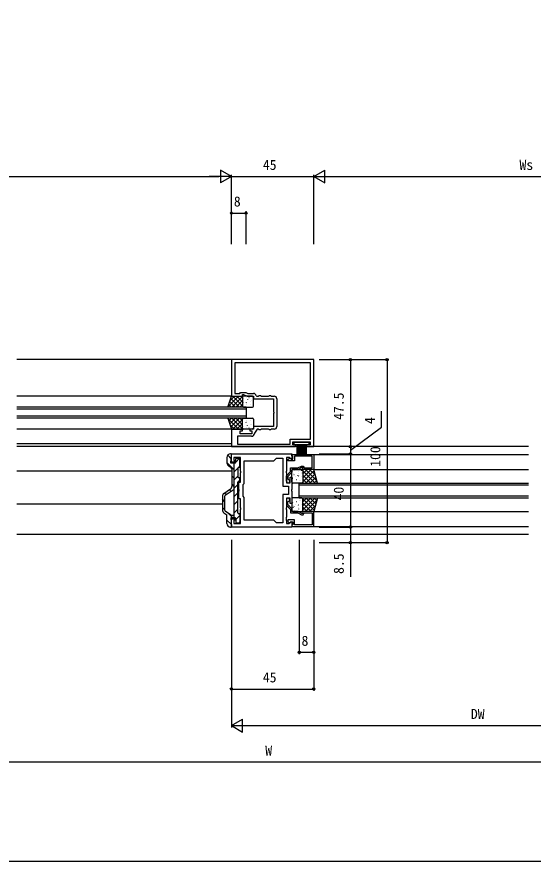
# Model space of a CAD drawing. Units: millimetres, scale not verified. Extents: x -437 to 438, y -681 to 679.
# Drawn here: x -149 to 133.2, y -681.2 to -220 of the extents above; entities that cross this region are included whole.
import ezdxf
from ezdxf.enums import TextEntityAlignment as Align

# ---------------------------------------------------------------- set-up
doc = ezdxf.new("R2010")
doc.units = ezdxf.units.MM
doc.header["$LTSCALE"] = 4
for name, color, linetype in [('0-2_YKK_11', 7, 'Continuous'), ('0-3_YKK_12', 2, 'Continuous'), ('0-4_YKK_13', 4, 'Continuous'), ('0-5_YKK_D', 6, 'Continuous'), ('0-6_YKK_ZWAK', 7, 'Continuous')]:
    doc.layers.add(name, color=color, linetype=linetype)
doc.styles.add('ＭＳ ゴシック', font='')
doc.styles.get('ＭＳ ゴシック').set_extended_font_data('MS Gothic')

msp = doc.modelspace()

# ---------------------------------------------------------------- linework, layer by layer
at = {"layer": '0-2_YKK_11'}
msp.add_line((-6.889, -428.7), (-6.889, -443.7), dxfattribs=at)
for points in [[(13.311, -454.7), (13.311, -407.2), (-31.689, -407.2), (-31.689, -427.2), (-25.689, -427.2), (-25.689, -426.2), (-25.189, -426.2), (-23.044, -427.2), (-19.689, -427.2), (-19.689, -428.7), (-8.689, -428.7), (-8.689, -435.741), (-8.569, -435.925), (-8.569, -436.474), (-8.689, -436.658), (-8.689, -443.7), (-19.689, -443.7), (-19.689, -445.2), (-21.689, -445.2), (-21.689, -446.2), (-20.489, -446.2), (-20.489, -447.8), (-26.889, -447.8), (-26.889, -446.2), (-25.689, -446.2), (-25.689, -445.2), (-31.689, -445.2), (-31.689, -454.7), (3.311, -454.7), (3.311, -453.7), (1.811, -453.7), (1.811, -452.2), (11.311, -452.2), (11.311, -453.7), (9.311, -453.7), (9.311, -454.7)], [(-8.619, -494.9), (-24.759, -494.9), (-24.759, -482.53), (-25.389, -481.9), (-25.389, -475.5), (-24.759, -474.87), (-24.759, -462.5), (-8.619, -462.5), (-7.119, -461), (-3.619, -461), (-3.619, -476.43), (-0.619, -476.43), (-0.619, -480.97), (-3.619, -480.97), (-3.619, -496.4), (-7.119, -496.4)]]:
    msp.add_lwpolyline(points, close=True, dxfattribs=at)
for points in [[(11.511, -450.7), (11.511, -409), (-29.889, -409), (-29.889, -425.7), (-27.189, -425.7), (-26.689, -425.2), (-23.789, -425.2), (-22.716, -425.7), (-19.689, -425.7)], [(-18.21, -426.95), (-17.914, -427.2), (-16.889, -427.2), (-16.689, -427), (-16.489, -426.8), (-15.889, -426.8), (-15.689, -427), (-15.489, -427.2), (-11.389, -427.2), (-11.189, -427), (-10.989, -426.8), (-10.389, -426.8), (-10.189, -427), (-9.989, -427.2), (-8.389, -427.2)], [(-8.389, -445.2), (-9.989, -445.2), (-10.189, -445.4), (-10.389, -445.6), (-10.989, -445.6), (-11.189, -445.4), (-11.389, -445.2), (-15.489, -445.2), (-15.689, -445.4), (-15.889, -445.6), (-16.489, -445.6), (-16.689, -445.4), (-16.889, -445.2), (-17.689, -445.2), (-19.189, -447.342), (-19.189, -447.6)], [(-20.689, -449.1), (-28.389, -449.1), (-28.389, -453.4), (0.311, -453.4), (0.311, -450.7), (11.511, -450.7)], [(1.311, -498.7), (-31.689, -498.7), (-31.689, -494.2), (-29.689, -494.2), (-29.689, -495), (-30.489, -495), (-30.489, -496.77), (-26.689, -496.77), (-26.689, -489.158), (-26.569, -488.974), (-26.569, -488.425), (-26.689, -488.241), (-26.689, -483.2), (-27.689, -483.2), (-27.689, -479.158), (-27.569, -478.974), (-27.569, -478.425), (-27.689, -478.241), (-27.689, -474.2), (-26.689, -474.2), (-26.689, -469.158), (-26.569, -468.974), (-26.569, -468.425), (-26.689, -468.241), (-26.689, -460.63), (-30.489, -460.63), (-30.489, -462.4), (-29.689, -462.4), (-29.689, -463.2), (-31.689, -463.2), (-31.689, -458.7), (1.311, -458.7), (1.311, -461.5), (0.941, -461.653), (-0.083, -460.63), (-1.689, -460.63), (-1.689, -468.241), (-1.809, -468.425), (-1.809, -468.974), (-1.689, -469.158)], [(-1.689, -473.598), (-1.689, -470.677), (0.511, -468.377), (0.511, -466.398), (4.489, -466.398), (6.634, -465.398), (7.534, -465.398), (8.111, -466.398), (12.311, -466.398), (12.311, -459.998), (2.811, -459.998), (2.811, -462.598), (-0.989, -462.598), (-0.989, -461.698), (0.051, -461.098), (0.361, -461.098), (0.861, -461.598), (1.811, -461.598), (1.811, -460.198), (1.611, -459.998), (1.311, -459.698), (1.311, -458.998)], [(1.311, -458.998), (13.311, -458.998), (13.311, -467.198), (7.311, -467.198), (7.311, -466.198), (6.811, -466.198), (4.667, -467.198), (1.311, -467.198), (1.311, -468.698), (-0.889, -470.998), (-0.889, -472.415), (-0.639, -472.711)], [(-1.689, -469.158), (-1.689, -474.5), (0.311, -474.5), (0.311, -471.5), (1.311, -471.5), (1.311, -478.241), (1.191, -478.425), (1.191, -478.974), (1.311, -479.158), (1.311, -485.9), (0.311, -485.9), (0.311, -482.9), (-1.689, -482.9), (-1.689, -488.241), (-1.809, -488.425), (-1.809, -488.974), (-1.689, -489.158), (-1.689, -493.241), (-1.809, -493.425), (-1.809, -493.974), (-1.689, -494.158), (-1.689, -494.241), (-1.809, -494.425), (-1.809, -494.974), (-1.689, -495.158), (-1.689, -496.77), (-0.083, -496.77), (0.941, -495.746), (1.311, -495.899), (1.311, -498.7)], [(-1.689, -483.8), (-1.689, -486.721), (0.511, -489.021), (0.511, -491), (4.489, -491), (6.634, -492), (7.534, -492), (8.111, -491), (12.311, -491), (12.311, -497.4), (2.811, -497.4), (2.811, -494.8), (-0.989, -494.8), (-0.989, -495.7), (0.051, -496.3), (0.361, -496.3), (0.861, -495.8), (1.811, -495.8), (1.811, -497.2), (1.611, -497.4), (1.311, -497.7), (1.311, -498.4)], [(1.311, -498.4), (13.311, -498.4), (13.311, -490.2), (7.311, -490.2), (7.311, -491.2), (6.811, -491.2), (4.667, -490.2), (1.311, -490.2), (1.311, -488.7), (-0.889, -486.4), (-0.889, -484.983), (-0.639, -484.687)]]:
    msp.add_lwpolyline(points, dxfattribs=at)
for centre, radius, start, end in [((-19.689, -427.2), 1.5, 9.59408, 89.99999), ((-8.389, -428.7), 1.5, 0.00001, 89.99999), ((-8.389, -443.7), 1.5, 270.00001, 359.99999), ((-20.689, -447.6), 1.5, 270.00001, 359.99999), ((-0.789, -473.598), 0.9, 180, 80.40594), ((-0.789, -483.8), 0.9, 279.59406, 180)]:
    msp.add_arc(centre, radius, start, end, dxfattribs=at)
at = {"layer": '0-3_YKK_12'}
for p, q in [((-31.689, -407.2), (-148.947, -407.2)), ((-31.689, -427.2), (-148.947, -427.2)), ((-23.689, -433.2), (-148.947, -433.2)), ((-23.689, -433.2), (-23.689, -439.2)), ((-23.689, -434.2), (-148.947, -434.2)), ((-23.689, -438.2), (-148.947, -438.2)), ((-23.689, -439.2), (-148.947, -439.2)), ((-31.689, -445.2), (-148.947, -445.2)), ((-31.689, -453.2), (-148.947, -453.2)), ((130.561, -454.7), (-148.947, -454.7)), ((1.311, -459), (130.561, -459)), ((-31.389, -468.2), (-148.947, -468.2)), ((13.311, -467.2), (130.561, -467.2)), ((5.311, -482.7), (5.311, -474.7)), ((5.311, -474.7), (130.561, -474.7)), ((5.311, -475.7), (130.561, -475.7)), ((5.311, -481.7), (130.561, -481.7)), ((5.311, -482.7), (130.561, -482.7)), ((-36.688, -486.2), (-148.947, -486.2)), ((13.311, -490.2), (130.561, -490.2)), ((130.561, -502.7), (-148.947, -502.7)), ((1.311, -498.4), (130.561, -498.4)), ((1.312, -498.4), (9.32, -498.4))]:
    msp.add_line(p, q, dxfattribs=at)
at = {"layer": '0-4_YKK_13'}
for p, q in [((-33.616, -432.979), (-27.836, -427.2)), ((-32.493, -429.612), (-30.081, -427.2)), ((-32.084, -428.384), (-27.269, -433.2)), ((-31.591, -433.2), (-25.689, -427.298)), ((-31.023, -427.2), (-25.689, -432.534)), ((-28.778, -427.2), (-25.689, -430.289)), ((-26.533, -427.2), (-25.689, -428.044)), ((-25.689, -427.7), (-25.689, -432.7)), ((-20.189, -427.2), (-25.189, -427.2)), ((-25.068, -428.434), (-25.044, -428.478)), ((-23.612, -428.007), (-23.604, -428.014)), ((-22.197, -427.836), (-22.109, -427.882)), ((-20.253, -427.644), (-20.229, -427.688)), ((-19.689, -432.7), (-19.689, -427.7)), ((-33.206, -431.752), (-31.759, -433.2)), ((-32.645, -430.068), (-29.514, -433.2)), ((-29.346, -433.2), (-25.689, -429.543)), ((-27.101, -433.2), (-25.689, -431.788)), ((-25.594, -429.827), (-25.587, -429.833)), ((-25.501, -430.511), (-25.477, -430.555)), ((-25.189, -433.2), (-20.189, -433.2)), ((-24.043, -433.179), (-24.032, -433.2)), ((-23.722, -430.725), (-23.634, -430.772)), ((-23.611, -431.102), (-23.587, -431.146)), ((-23.427, -431.768), (-23.419, -431.775)), ((-22.877, -429.077), (-22.853, -429.121)), ((-21.419, -431.745), (-21.395, -431.789)), ((-21.407, -429.982), (-21.399, -429.989)), ((-20.987, -429.669), (-20.963, -429.712)), ((-33.616, -439.42), (-27.836, -445.2)), ((-33.206, -440.647), (-31.759, -439.2)), ((-32.645, -442.331), (-29.514, -439.2)), ((-32.084, -444.015), (-27.269, -439.2)), ((-31.591, -439.2), (-25.689, -445.101)), ((-31.023, -445.2), (-25.689, -439.865)), ((-29.346, -439.2), (-25.689, -442.856)), ((-28.778, -445.2), (-25.689, -442.11)), ((-27.101, -439.2), (-25.689, -440.611)), ((-25.689, -444.7), (-25.689, -439.7)), ((-25.594, -442.572), (-25.587, -442.566)), ((-25.501, -441.888), (-25.477, -441.845)), ((-25.189, -439.2), (-20.189, -439.2)), ((-24.043, -439.221), (-24.032, -439.2)), ((-23.722, -441.674), (-23.634, -441.627)), ((-23.611, -441.297), (-23.587, -441.253)), ((-23.427, -440.631), (-23.419, -440.624)), ((-21.419, -440.654), (-21.395, -440.61)), ((-21.407, -442.417), (-21.399, -442.41)), ((-20.987, -442.731), (-20.963, -442.687)), ((-19.689, -439.7), (-19.689, -444.7)), ((-32.493, -442.787), (-30.081, -445.2)), ((-26.533, -445.2), (-25.689, -444.355)), ((-20.189, -445.2), (-25.189, -445.2)), ((-25.068, -443.965), (-25.044, -443.921)), ((-23.612, -444.392), (-23.604, -444.385)), ((-22.877, -443.322), (-22.853, -443.278)), ((-22.197, -444.563), (-22.109, -444.517)), ((-20.253, -444.755), (-20.229, -444.712)), ((4.061, -453.67), (4.061, -459.47)), ((4.561, -453.67), (4.561, -459.47)), ((5.061, -453.67), (5.061, -459.47)), ((5.561, -453.67), (5.561, -459.47)), ((6.061, -453.67), (6.061, -459.47)), ((6.561, -453.67), (6.561, -459.47)), ((7.061, -453.67), (7.061, -459.47)), ((7.561, -453.67), (7.561, -459.47)), ((8.061, -453.67), (8.061, -459.47)), ((8.561, -453.67), (8.561, -459.47)), ((9.061, -453.67), (9.061, -459.47)), ((-34.189, -460.7), (-34.189, -463.542)), ((-31.84, -461.369), (-33.754, -459.455)), ((-31.989, -458.7), (-32.189, -458.7)), ((-27.313, -461.082), (-29.389, -463.158)), ((-28.889, -461), (-27.589, -460.999)), ((-30.189, -467.51), (-34.189, -463.51)), ((-33.181, -465.279), (-32.396, -465.727)), ((-30.189, -493.7), (-30.189, -463.7)), ((-29.931, -463.7), (-30.189, -463.958)), ((-29.389, -463.4), (-29.389, -461.5)), ((-27.089, -465.348), (-27.744, -466.003)), ((-27.089, -465.5), (-27.089, -461.499)), ((-31.389, -476.244), (-31.389, -467.463)), ((-28.186, -466.445), (-30.189, -468.448)), ((-28.189, -466.5), (-28.189, -471.199)), ((-27.689, -466), (-27.589, -466)), ((1.312, -474.198), (1.312, -467.698)), ((1.812, -467.198), (6.812, -467.198)), ((2.128, -469.26), (2.216, -469.307)), ((2.467, -469.992), (2.491, -470.036)), ((2.635, -467.253), (2.642, -467.26)), ((2.9, -467.916), (2.924, -467.96)), ((5.091, -468.559), (5.115, -468.603)), ((5.1, -469.462), (5.108, -469.468)), ((6.504, -467.877), (6.592, -467.924)), ((6.822, -467.409), (6.83, -467.415)), ((6.981, -469.15), (7.005, -469.194)), ((7.312, -467.297), (7.41, -467.198)), ((7.312, -469.542), (9.655, -467.198)), ((7.312, -471.787), (11.9, -467.198)), ((7.312, -467.698), (7.312, -474.198)), ((7.312, -474.032), (13.487, -467.856)), ((7.312, -468.043), (13.967, -474.698)), ((7.312, -470.288), (11.722, -474.698)), ((8.712, -467.198), (14.984, -473.47)), ((8.89, -474.698), (13.96, -469.629)), ((10.957, -467.198), (14.168, -470.409)), ((13.203, -467.198), (13.351, -467.347)), ((-30.189, -472), (-31.389, -470.8)), ((-28.189, -470.938), (-30.189, -472.938)), ((-28.189, -490.9), (-28.189, -474.2)), ((-27.689, -471.699), (-27.588, -471.699)), ((-27.588, -473.699), (-27.689, -473.7)), ((-27.088, -473.199), (-27.088, -472.199)), ((1.312, -474.113), (1.325, -474.137)), ((1.733, -472.017), (1.757, -472.061)), ((6.812, -474.698), (1.812, -474.698)), ((3.117, -471.281), (3.125, -471.287)), ((3.191, -474.685), (3.198, -474.698)), ((3.925, -472.66), (3.949, -472.704)), ((4.357, -470.584), (4.381, -470.627)), ((4.979, -470.767), (5.067, -470.813)), ((5.285, -473.222), (5.292, -473.229)), ((5.815, -473.251), (5.839, -473.295)), ((6.549, -471.227), (6.573, -471.271)), ((7.305, -471.436), (7.312, -471.442)), ((7.312, -472.533), (9.477, -474.698)), ((11.135, -474.698), (14.432, -471.401)), ((13.38, -474.698), (14.905, -473.174)), ((-35.812, -480.308), (-32.265, -477.898)), ((-35.138, -481.296), (-30.189, -477.931)), ((-32.004, -479.165), (-32.864, -478.305)), ((-30.189, -476.49), (-31.389, -475.29)), ((-28.189, -475.428), (-30.189, -477.428)), ((-36.688, -481.962), (-36.689, -489.243)), ((-35.488, -484.661), (-36.688, -483.461)), ((-34.676, -480.982), (-35.538, -480.121)), ((-35.488, -481.958), (-35.489, -489.241)), ((-28.189, -479.918), (-30.189, -481.918)), ((1.312, -483.198), (1.312, -489.698)), ((1.312, -483.284), (1.325, -483.259)), ((6.812, -482.698), (1.812, -482.698)), ((3.191, -482.712), (3.198, -482.698)), ((5.285, -484.174), (5.292, -484.168)), ((5.815, -484.145), (5.839, -484.102)), ((7.312, -484.864), (9.477, -482.698)), ((7.312, -487.109), (11.722, -482.698)), ((7.312, -489.354), (13.967, -482.698)), ((7.312, -489.698), (7.312, -483.198)), ((7.312, -483.365), (13.487, -489.541)), ((8.712, -490.198), (14.984, -483.927)), ((8.89, -482.698), (13.96, -487.768)), ((11.135, -482.698), (14.432, -485.996)), ((13.38, -482.698), (14.905, -484.223)), ((-35.489, -489.151), (-36.688, -487.951)), ((-28.189, -484.408), (-30.189, -486.408)), ((-28.189, -488.898), (-30.189, -490.898)), ((1.733, -485.38), (1.757, -485.336)), ((2.128, -488.137), (2.216, -488.09)), ((2.467, -487.405), (2.491, -487.361)), ((3.117, -486.116), (3.125, -486.109)), ((3.925, -484.737), (3.949, -484.693)), ((4.357, -486.813), (4.381, -486.769)), ((4.979, -486.63), (5.067, -486.583)), ((5.091, -488.838), (5.115, -488.794)), ((5.1, -487.935), (5.108, -487.929)), ((6.549, -486.17), (6.573, -486.126)), ((6.981, -488.247), (7.005, -488.203)), ((7.305, -485.96), (7.312, -485.954)), ((7.312, -485.61), (11.9, -490.198)), ((7.312, -487.855), (9.655, -490.198)), ((10.957, -490.198), (14.168, -486.988)), ((-35.812, -490.898), (-34.189, -492)), ((-35.138, -489.903), (-32.27, -491.853)), ((-34.189, -496.7), (-34.189, -492)), ((-30.939, -493.7), (-33.882, -490.757)), ((-31.145, -492.2), (-30.189, -492.2)), ((-27.089, -492.289), (-29.389, -494.589)), ((-27.689, -491.4), (-27.589, -491.4)), ((-27.089, -491.9), (-27.089, -495.9)), ((1.812, -490.198), (6.812, -490.198)), ((2.635, -490.144), (2.642, -490.137)), ((2.9, -489.481), (2.924, -489.437)), ((6.504, -489.52), (6.592, -489.473)), ((6.822, -489.988), (6.83, -489.981)), ((7.312, -490.1), (7.41, -490.198)), ((13.203, -490.198), (13.351, -490.05)), ((-31.754, -497.376), (-34.189, -494.941)), ((-29.689, -493.7), (-31.989, -493.7)), ((-31.989, -493.7), (-31.689, -498.38)), ((-29.389, -494), (-29.389, -495.9)), ((-28.889, -496.4), (-27.589, -496.4)), ((-31.989, -498.7), (-32.189, -498.7))]:
    msp.add_line(p, q, dxfattribs=at)
for points in [[(-33.689, -433.2), (-31.689, -427.2), (-25.689, -427.2), (-25.689, -433.2)], [(-33.689, -439.2), (-31.689, -445.2), (-25.689, -445.2), (-25.689, -439.2)], [(10.811, -452.47), (2.311, -452.47), (2.311, -453.67), (10.811, -453.67)], [(15.312, -474.698), (13.312, -467.198), (7.312, -467.198), (7.312, -474.698)], [(15.312, -482.698), (13.312, -490.198), (7.312, -490.198), (7.312, -482.698)]]:
    msp.add_lwpolyline(points, close=True, dxfattribs=at)
msp.add_lwpolyline([(-29.689, -463.7), (-31.989, -463.7), (-31.689, -459.019)], dxfattribs=at)
for centre, radius, start, end in [((-25.189, -427.7), 0.5, 90, 180), ((-20.189, -427.7), 0.5, 0, 90), ((-25.189, -432.7), 0.5, 180, 270), ((-20.189, -432.7), 0.5, 270, 0), ((-25.189, -439.7), 0.5, 90, 180), ((-20.189, -439.7), 0.5, 0, 90), ((-25.189, -444.7), 0.5, 180, 270), ((-20.189, -444.7), 0.5, 270, 0), ((-32.189, -460.7), 2, 90, 180), ((-31.989, -459), 0.3, 356.34024, 90), ((-28.889, -461.5), 0.5, 90.00359, 180.00359), ((-27.589, -461.499), 0.5, 0.00359, 90.00359), ((-32.189, -463.542), 2, 180, 240.25462), ((-33.389, -467.463), 2, 360, 60.25462), ((-29.689, -463.4), 0.3, 270, 0.00359), ((-27.589, -465.5), 0.5, 270, 0.00359), ((-27.689, -466.5), 0.5, 90.00003, 180), ((1.812, -467.698), 0.5, 90, 180), ((6.812, -467.698), 0.5, 0, 90), ((-27.689, -471.199), 0.5, 180, 270.00359), ((-27.689, -474.2), 0.5, 90.02863, 180), ((-27.588, -472.199), 0.5, 0.00359, 90.00359), ((-27.588, -473.199), 0.5, 270.00359, 0.00359), ((1.812, -474.198), 0.5, 180, 270), ((6.812, -474.198), 0.5, 270, 0), ((-33.389, -476.244), 2, 304.18899, 360), ((-34.688, -481.962), 2, 124.18899, 179.99711), ((-34.688, -481.958), 0.8, 124.21613, 179.99711), ((1.812, -483.198), 0.5, 90, 180), ((6.812, -483.198), 0.5, 0, 90), ((-34.689, -489.243), 2, 179.99711, 235.83194), ((-34.689, -489.241), 0.8, 179.99711, 235.78387), ((-31.145, -490.2), 2, 235.78387, 270), ((-27.689, -490.9), 0.5, 180, 270), ((-27.589, -491.9), 0.5, 359.99641, 90), ((1.812, -489.698), 0.5, 180, 270), ((6.812, -489.698), 0.5, 270, 0), ((-32.189, -496.7), 2, 180, 270), ((-29.689, -494), 0.3, 359.99641, 90), ((-28.889, -495.9), 0.5, 179.99641, 269.99641), ((-27.589, -495.9), 0.5, 269.99641, 359.99641), ((-31.989, -498.4), 0.3, 270, 3.65976)]:
    msp.add_arc(centre, radius, start, end, dxfattribs=at)
at = {"layer": '0-5_YKK_D'}
for p, q in [((-31.692, -307.201), (-37.754, -303.701)), ((-37.754, -303.701), (-37.754, -310.701)), ((13.311, -307.201), (19.374, -303.701)), ((19.374, -310.701), (19.374, -303.701)), ((-262.202, -307.201), (-38.692, -307.201)), ((-31.692, -307.201), (-43.816, -307.201)), ((-31.692, -307.201), (-37.754, -310.701)), ((-31.692, -344.201), (-31.692, -306.201)), ((-31.692, -344.201), (-31.692, -306.201)), ((-31.692, -307.201), (13.311, -307.201)), ((13.311, -344.201), (13.311, -306.201)), ((13.311, -344.201), (13.311, -306.201)), ((13.311, -307.201), (19.374, -310.701)), ((13.311, -307.201), (25.436, -307.201)), ((20.311, -307.201), (243.81, -307.201)), ((-31.689, -344.201), (-31.689, -326.201)), ((-31.689, -327.201), (-23.689, -327.201)), ((-23.689, -344.201), (-23.689, -326.201)), ((16.311, -407.199), (34.311, -407.199)), ((16.311, -407.199), (54.311, -407.199)), ((33.311, -407.199), (33.311, -454.699)), ((53.311, -407.199), (53.311, -507.2)), ((33.311, -454.699), (33.311, -458.699)), ((16.311, -458.699), (34.311, -458.699)), ((16.311, -458.699), (34.311, -458.699)), ((33.311, -458.699), (33.311, -498.699)), ((16.311, -498.699), (34.311, -498.699)), ((16.311, -498.7), (34.311, -498.7)), ((-31.689, -505.7), (-31.689, -588.2)), ((-31.689, -505.7), (-31.689, -608.2)), ((5.311, -505.7), (5.311, -568.2)), ((13.311, -505.7), (13.311, -588.2)), ((13.311, -505.7), (13.311, -568.2)), ((16.311, -507.2), (34.311, -507.2)), ((16.311, -507.2), (54.311, -507.2)), ((13.311, -567.2), (5.311, -567.2)), ((-31.689, -587.2), (13.311, -587.2)), ((-31.689, -607.2), (-25.626, -603.7)), ((-25.626, -610.7), (-25.626, -603.7)), ((-31.689, -607.2), (-25.626, -610.7)), ((-31.689, -607.2), (-19.564, -607.2)), ((-24.689, -607.2), (238.81, -607.199)), ((243.81, -627.199), (-262.19, -627.2))]:
    msp.add_line(p, q, dxfattribs=at)
for points in [[(33.311, -456.699), (50.311, -444.05), (50.311, -435.32)], [(33.311, -498.7), (33.311, -507.2), (33.311, -525.809)]]:
    msp.add_lwpolyline(points, dxfattribs=at)
for centre in [(-31.689, -327.201), (-23.689, -327.201), (33.311, -407.199), (53.311, -407.199), (33.311, -454.699), (33.311, -454.699), (33.311, -458.699), (33.311, -458.699), (33.311, -498.7), (33.311, -498.699), (33.311, -507.2), (53.311, -507.2), (5.311, -567.2), (13.311, -567.2), (-31.689, -587.2), (13.311, -587.2)]:
    msp.add_circle(centre, 0.637, dxfattribs=at)
at = {"layer": '0-6_YKK_ZWAK'}
msp.add_lwpolyline([(-436.7, -681.2), (438.3, -681.2), (438.3, 643.8)], dxfattribs=at)

# ---------------------------------------------------------------- texts
at = {"layer": '0-5_YKK_D', "style": 'ＭＳ ゴシック'}
for s, p in [('45', (-14.559, -305.201)), ('Ws', (125.711, -305.201)), ('8', (-30.416, -325.201)), ('8', (6.584, -565.2)), ('45', (-14.558, -585.2)), ('DW', (99.156, -605.2)), ('W', (-13.238, -625.2))]:
    msp.add_text(s, height=5.499, dxfattribs=at).set_placement(p, align=Align.BOTTOM_LEFT)
for s, p in [('47.5', (31.311, -440.154)), ('4', (48.311, -442.433)), ('100', (51.311, -465.765)), ('40', (31.311, -484.153)), ('8.5', (31.311, -524.321))]:
    msp.add_text(s, height=5.499, rotation=90, dxfattribs=at).set_placement(p, align=Align.BOTTOM_LEFT)

doc.saveas('drawing.dxf')
